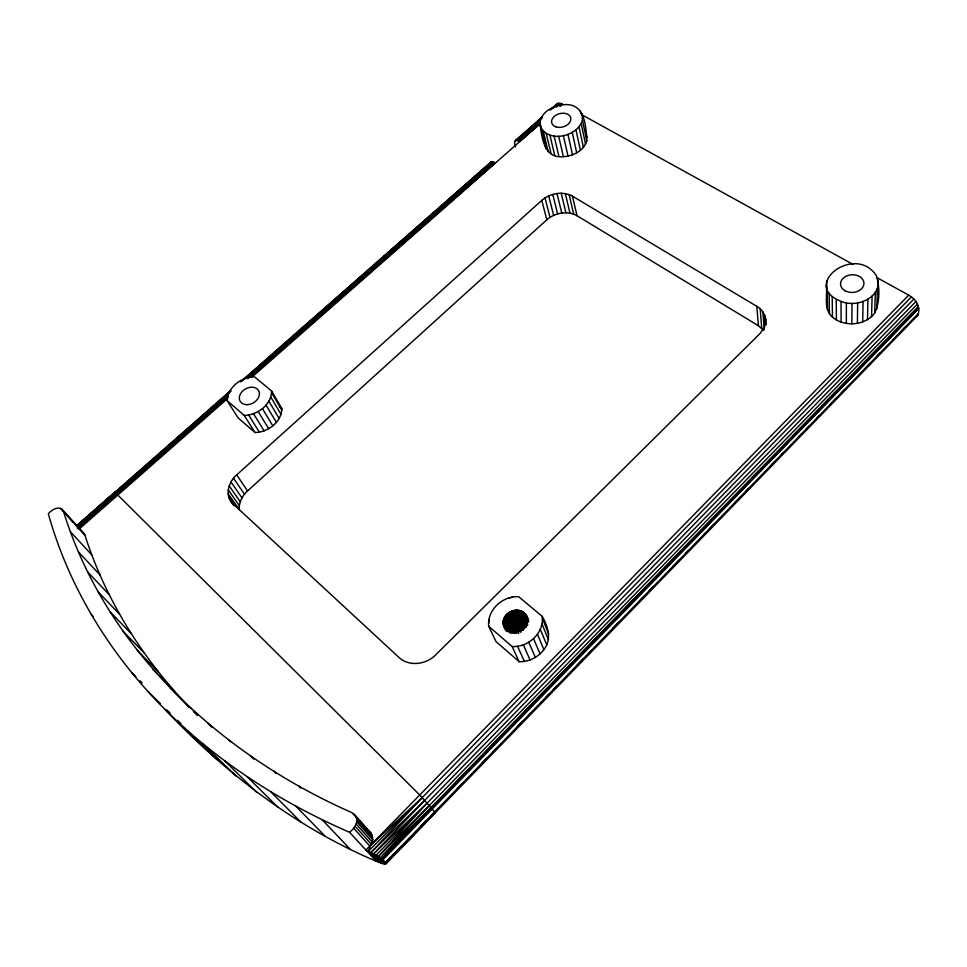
<?xml version="1.0" encoding="UTF-8"?>
<svg xmlns="http://www.w3.org/2000/svg" width="967" height="967" viewBox="0 0 967 967"><rect width="100%" height="100%" fill="white"/><g stroke="black" fill="none" stroke-linecap="round" stroke-linejoin="round"><path stroke-width="1.45" d="M846.343 323.437L846.379 303.094C795.261 288.649 854.901 241.738 876.477 275.897C879.861 287.61 879.994 301.909 874.7 313.066C870.614 318.687 864.123 321.999 857.403 323.316C848.712 324.755 839.223 322.978 832.454 317.091C823.304 309.053 827.571 295.66 826.362 285.144M765.671 318.965L764.692 326.568L760.062 333.482L435.633 654.925C426.29 664.402 409.5 666.988 399.178 657.645L232.926 503.759C224.344 495.648 228.538 481.675 236.685 474.894L541.774 200.387C549.993 193.291 562.709 190.813 572.476 196.156L756.798 306.321C763.447 309.984 766.529 317.551 766.118 324.912M378.532 862.189L368.403 851.153L372.815 839.839L371.34 833.578L351.988 812.679C221.818 755.445 106.249 650.005 63.484 511.398C60.365 504.677 51.529 509.597 48.35 513.755C68.959 587.863 110.734 655.167 164.958 709.403C224.997 772.79 295.382 827.123 376.211 861.222L382.63 863.579L385.845 863.785L917.816 315.302C921.055 307.216 915.87 298.888 908.714 295.153L876.996 277.65M505.959 630.436C493.436 613.622 525.093 600.156 528.478 620.826M851.854 323.848L852 303.481C863.434 303.372 876.864 296.676 878.314 284.225M857.403 323.316L857.656 302.937M164.958 709.403C217.684 761.972 281.385 802.731 349.546 832.261C354.478 828.526 359.386 821.43 355.264 815.374M862.697 321.89L863.06 301.474M763.495 330.243L758.406 325.734L577.009 215.714C567.436 210.371 554.877 212.764 546.802 219.799L247.564 490.91C242.403 495.66 238.74 502.465 239.26 509.621L228.139 493.835M867.496 319.63L867.943 299.166M871.557 316.632L872.089 296.132M874.7 313.066L875.292 292.505M876.767 309.077L877.395 288.468M877.54 294.742L878 279.971M518.626 661.694C528.381 662.105 538.075 657.5 543.877 649.631C552 639.513 548.059 626.435 542.173 616.305L518.638 596.699C502.78 595.684 486.848 609.984 488.71 626.314L496.059 641.665L519.122 661.67L512.172 646.56L488.71 626.314M586.788 140.771C585.893 122.869 584.068 101.366 561.44 104.98C552.048 106.346 541.568 112.16 539.888 122.301C541.58 136.649 543.672 158.951 563.41 156.666C573.141 156.086 583.971 150.767 586.788 140.771L582.472 120.15L581.977 113.538M512.172 646.56C528.296 647.491 544.494 632.902 542.173 616.305M826.7 305.584L826.761 280.913M227.112 400.64C227.813 387.078 241.448 376.888 254.442 376.743L271.594 391.031L281.784 408.437C281.748 422.059 267.895 432.322 254.998 432.527L238.039 417.817L227.112 400.64L244.252 415.435L254.998 432.527M385.845 863.785L435.186 812.739L434.654 811.881L419.726 794.995L117.829 495.056M490.088 164.16L490.994 161.985L492.155 161.731L495.503 162.94M542.185 117.031L515.532 140.445L514.541 142.669L515.471 146.899M244.252 415.435C257.331 415.169 271.437 404.859 271.594 391.031M489.036 619.533L488.661 623.461M540.057 125.613C547.225 143.612 577.65 137.024 582.472 120.15M526.592 616.148C532.95 630.049 508.255 639.912 503.662 625.153M393.521 855.469L435.186 812.739L385.434 862.6L385.906 863.313L380.345 857.717L365.901 850.017L908.714 295.153M560.231 105.995L562.468 104.037L560.244 105.995L562.468 104.037L557.729 103.384L551.371 109.174M390.414 858.66L385.217 863.978L378.363 856.436L427.317 802.9L915.954 301.474M380.72 862.999L371.062 852.423L422.253 797.545L911.398 296.905M917.514 303.976L429.493 805.33L380.345 857.717L431.246 807.36L918.432 306.394M385.217 863.978L389.302 859.687M393.388 855.384L407.699 840.323M414.855 832.792L416.898 830.641M420.996 826.35L426.096 820.971M432.237 814.516L434.28 812.365L435.065 812.896M916.656 316.523L917.816 315.302M382.63 863.579L373.697 853.776L424.839 800.241L913.875 299.069M431.246 807.36L381.892 858.877L385.434 862.6L918.299 313.562M382.908 859.82L918.65 308.546L608.364 625.238L381.892 858.877L918.65 308.546M457.415 788.528L461.622 784.189M481.602 763.604L486.86 758.188M493.17 751.685L496.325 748.434M517.357 726.761L522.615 721.334M528.937 714.843L531.04 712.667M545.763 697.497L548.918 694.246M553.124 689.918L557.33 685.579M577.311 664.994L583.621 658.491M588.879 653.076L592.034 649.824M613.066 628.151L618.324 622.724M640.408 599.975L644.614 595.636M648.821 591.308L653.027 586.969M673.02 566.384L679.33 559.881M685.639 553.378L687.742 551.214M703.517 534.956L705.62 532.781M708.775 529.541L714.033 524.114M735.065 502.441L740.323 497.026M745.581 491.611L748.736 488.359M769.768 466.686L775.026 461.271M781.336 454.768L783.439 452.592M798.174 437.422L801.329 434.171M805.535 429.844L809.742 425.504M817.103 417.925L819.206 415.75M829.722 404.919L836.032 398.416M841.29 393.001L844.445 389.749M865.477 368.076L870.735 362.661M877.045 356.158L880.2 352.907M892.819 339.9L897.025 335.561M901.232 331.234L905.438 326.894M393.545 854.248L397.715 849.945M420.693 826.326L425.915 820.959M378.363 856.436L429.493 805.33M368.403 851.153L422.253 797.545L369.793 846.028L353.596 828.151M371.062 852.423L424.839 800.241M373.697 853.776L427.317 802.9L376.139 855.118L384.141 863.906M77.251 526.87L231.101 391.019M77.179 525.855L114.795 492.336L116.366 493.629L228.2 395.346M77.42 528.429L116.366 493.629L77.433 527.027M77.565 525.649L89.979 514.625M92.24 512.619L230.521 390.946M228.285 395.43L77.469 528.478L228.224 396.603M247.455 378.52L495.056 162.71M76.828 525.722L114.795 492.336L76.828 525.758M79.052 529.167L227.849 398.319M251.662 377.372L540.19 123.643L519.992 141.218L515.532 140.445M76.441 526.036L230.376 390.849M240.578 381.892L490.994 161.985M549.957 110.202L557.729 103.384M241.859 380.986L490.293 162.819M514.782 141.303L526.979 130.593M529.203 128.647L542.499 116.959M244.711 379.052L492.155 161.731M516.729 140.142L542.306 117.672M553.426 107.905L558.986 103.022M124.417 485.398L126.677 483.403M164.039 450.586L166.3 448.591M203.662 415.774L205.923 413.791M282.908 346.162L286.305 343.176M322.531 311.35L325.927 308.364M330.46 304.387L332.721 302.393M362.154 276.538L365.55 273.552M370.083 269.575L372.343 267.593M401.776 241.726L405.173 238.752M441.411 206.926L444.808 203.94M481.034 172.114L484.431 169.128M247.407 378.472L493.69 162.045M518.288 140.433L540.565 120.851M556.158 107.156L560.606 103.239M249.812 377.698L495.309 162.831M77.275 525.915L115.327 492.699M519.835 141.146L540.033 123.571M77.65 525.77L82.219 521.842M84.504 519.883L87.937 516.934M92.506 513.006L94.79 511.035M508.449 598.198L512.583 597.159M846.379 303.094L852 303.481M582.291 114.988L853.208 264.523M279.523 406.539L281.784 408.437M147.637 691.187L160.498 703.71M166.928 709.971L170.144 713.102M177.65 720.403L180.865 723.534M183.573 727.136L216.801 759.433M203.481 744.3L236.057 776.078M131.621 672.524L135.827 676.646M140.034 680.756L142.137 682.811M193.4 711.349L197.619 715.483M224.695 760.86L256.509 792.118M247.177 776.743L278.158 807.493M189.266 707.179C142.294 658.382 105.463 599.467 84.806 534.836L76.949 526.483M91.212 614.48L93.303 616.571M270.929 791.888L300.967 822.155M152.955 669.249L173.613 690.16M188.106 705.572L191.273 708.775M193.376 710.914L197.594 715.181M169.878 687.646L189.23 707.203M137.35 650.428L158.237 671.666M207.651 722.978L211.785 727.172M123.039 631.246L144.107 652.81M228.514 739.779L230.533 741.846M295.938 806.236L324.936 836.032M250.671 755.928L253.789 759.143M110.02 611.76L131.222 633.639M98.259 592.009L119.57 614.214M274.132 771.352L276.151 773.467M190.837 733.929L198.755 742.245M87.755 572.053L109.114 594.584M322.144 819.714L350.03 849.074M78.472 551.939L99.855 574.773M298.851 785.99L300.797 788.081M371.34 833.578L353.813 813.803M70.386 531.705L91.756 554.84M349.546 832.261L376.211 861.222M61.803 509.041L84.153 533.53M63.484 511.398L84.806 534.836M60.45 508.352L63.363 511.555M67.243 515.822L73.069 522.216M355.107 826.253L371.255 844.179M356.182 824.089L372.283 842.076M356.75 821.793L372.815 839.839M356.775 819.484L372.827 837.591M356.279 817.296L372.331 835.464M230.521 500.906L233.941 505.741M228.913 497.558L234.05 504.822M228.248 489.894L239.333 505.729M229.203 485.881L240.251 501.752M230.98 481.941L241.98 497.872M233.506 478.242L244.458 494.21M236.685 474.894L247.564 490.91M248.664 415.048L259.337 432.152M253.523 413.707L264.112 430.847M258.189 411.531L268.693 428.707M262.432 408.618L272.851 425.843M266.046 405.113L276.405 422.374M268.874 401.184L279.161 418.493M270.772 397.014L281.01 414.36M271.667 392.807L281.856 410.201M503.36 623.727L506.962 631.62M503.565 624.428L506.563 630.992M503.384 620.802L508.183 631.354M503.372 621.539L507.578 630.762M503.263 622.277L507.47 631.487M503.36 623.002L506.974 630.895M504 618.65L510.588 633.18M503.698 619.351L509.694 632.551M503.589 620.077L508.993 631.959M504.919 616.559L512.075 632.442M504.617 617.26L511.785 633.131M517.563 646.282L524.392 661.416M504.218 617.925L510.794 632.466M505.801 615.278L513.537 632.503M505.403 615.943L513.151 633.155M506.37 614.71L514.674 633.288M507.482 613.598L516.354 633.518M506.853 614.093L515.145 632.672M523.352 644.808L530.073 659.977M508.727 612.619L517.563 632.563M508.038 613.042L516.898 632.974M510.08 611.785L518.892 631.753M509.355 612.123L518.771 633.409M511.531 611.12L520.887 632.43M510.769 611.374L519.557 631.342M512.268 610.781L521.02 630.774M513.815 610.37L522.518 630.375M513.054 610.624L521.781 630.617M515.387 610.153L523.485 628.828M528.768 642.233L535.38 657.451M514.601 610.31L523.292 630.315M516.97 610.129L524.44 627.474M516.173 610.189L524.247 628.864M518.517 610.286L525.963 627.631M517.732 610.25L525.19 627.595M520.016 610.624L526.29 625.311M519.255 610.503L526.108 626.519M522.071 611.555L527.74 624.887M533.554 638.655L540.057 653.946M521.431 611.156L527.112 624.501M520.705 610.939L526.967 625.613M524.428 613.271L527.813 621.261M523.945 612.727L527.329 620.729M523.316 612.341L527.269 621.672M522.748 611.869L527.281 622.53M525.879 614.891L528.695 621.539M525.395 614.347L528.538 621.563M524.996 613.743L528.369 621.733M537.471 634.279L543.877 649.631M540.323 629.299L546.669 644.735M542.003 623.957L548.301 639.477M542.427 618.517L548.7 634.11M541.774 200.387L546.802 219.799M545.025 197.921L549.993 217.345M548.736 195.902L553.644 215.363M552.773 194.415L557.621 213.9M543.309 131.403L548.265 151.795M539.888 122.301L540.952 126.677M541.665 129.59L543.805 138.341M541.206 128.696L546.198 149.099M556.992 193.521L561.767 213.03M561.223 193.243L565.925 212.776M546.258 133.603L551.178 153.995M549.921 135.187L554.78 155.59M565.32 193.605L569.962 213.151M554.127 136.081L558.926 156.485M569.116 194.585L573.697 214.142M586.292 134.208L587.042 137.399M558.672 136.226L563.41 156.666M572.476 196.156L577.009 215.714M563.35 135.634L568.016 156.098M567.943 134.316L572.524 154.805M572.21 132.346L576.719 152.859M575.957 129.808L580.405 150.356M579.003 126.834L583.391 147.407M581.203 123.558L585.555 144.168M580.273 110.661L580.889 113.623M756.798 306.321L758.406 325.734M760.207 308.836L761.742 328.236M762.878 311.858L764.268 329.747M764.728 315.278L765.405 324.211M544.88 142.717L545.05 146.017M827.172 289.314L827.498 309.718M829.154 293.243L829.432 313.622M832.224 296.748L832.454 317.091M836.25 299.637L836.407 319.98M841.036 301.789L841.109 322.132M555.856 126.822A9.839 6.842 -15.3 0 0 570.856 119.437A9.839 6.842 -15.3 0 0 556.944 114.626A9.839 6.842 -15.3 0 0 555.856 126.822M845.122 290.801A11.713 8.848 -3.2 0 0 863.845 284.479A11.713 8.848 -3.2 0 0 847.769 275.535A11.713 8.848 -3.2 0 0 845.122 290.801M246.525 404.653A10.637 8.014 -29.9 0 0 259.12 391.877A10.637 8.014 -29.9 0 0 242.427 391.236A10.637 8.014 -29.9 0 0 246.525 404.653"/></g></svg>
